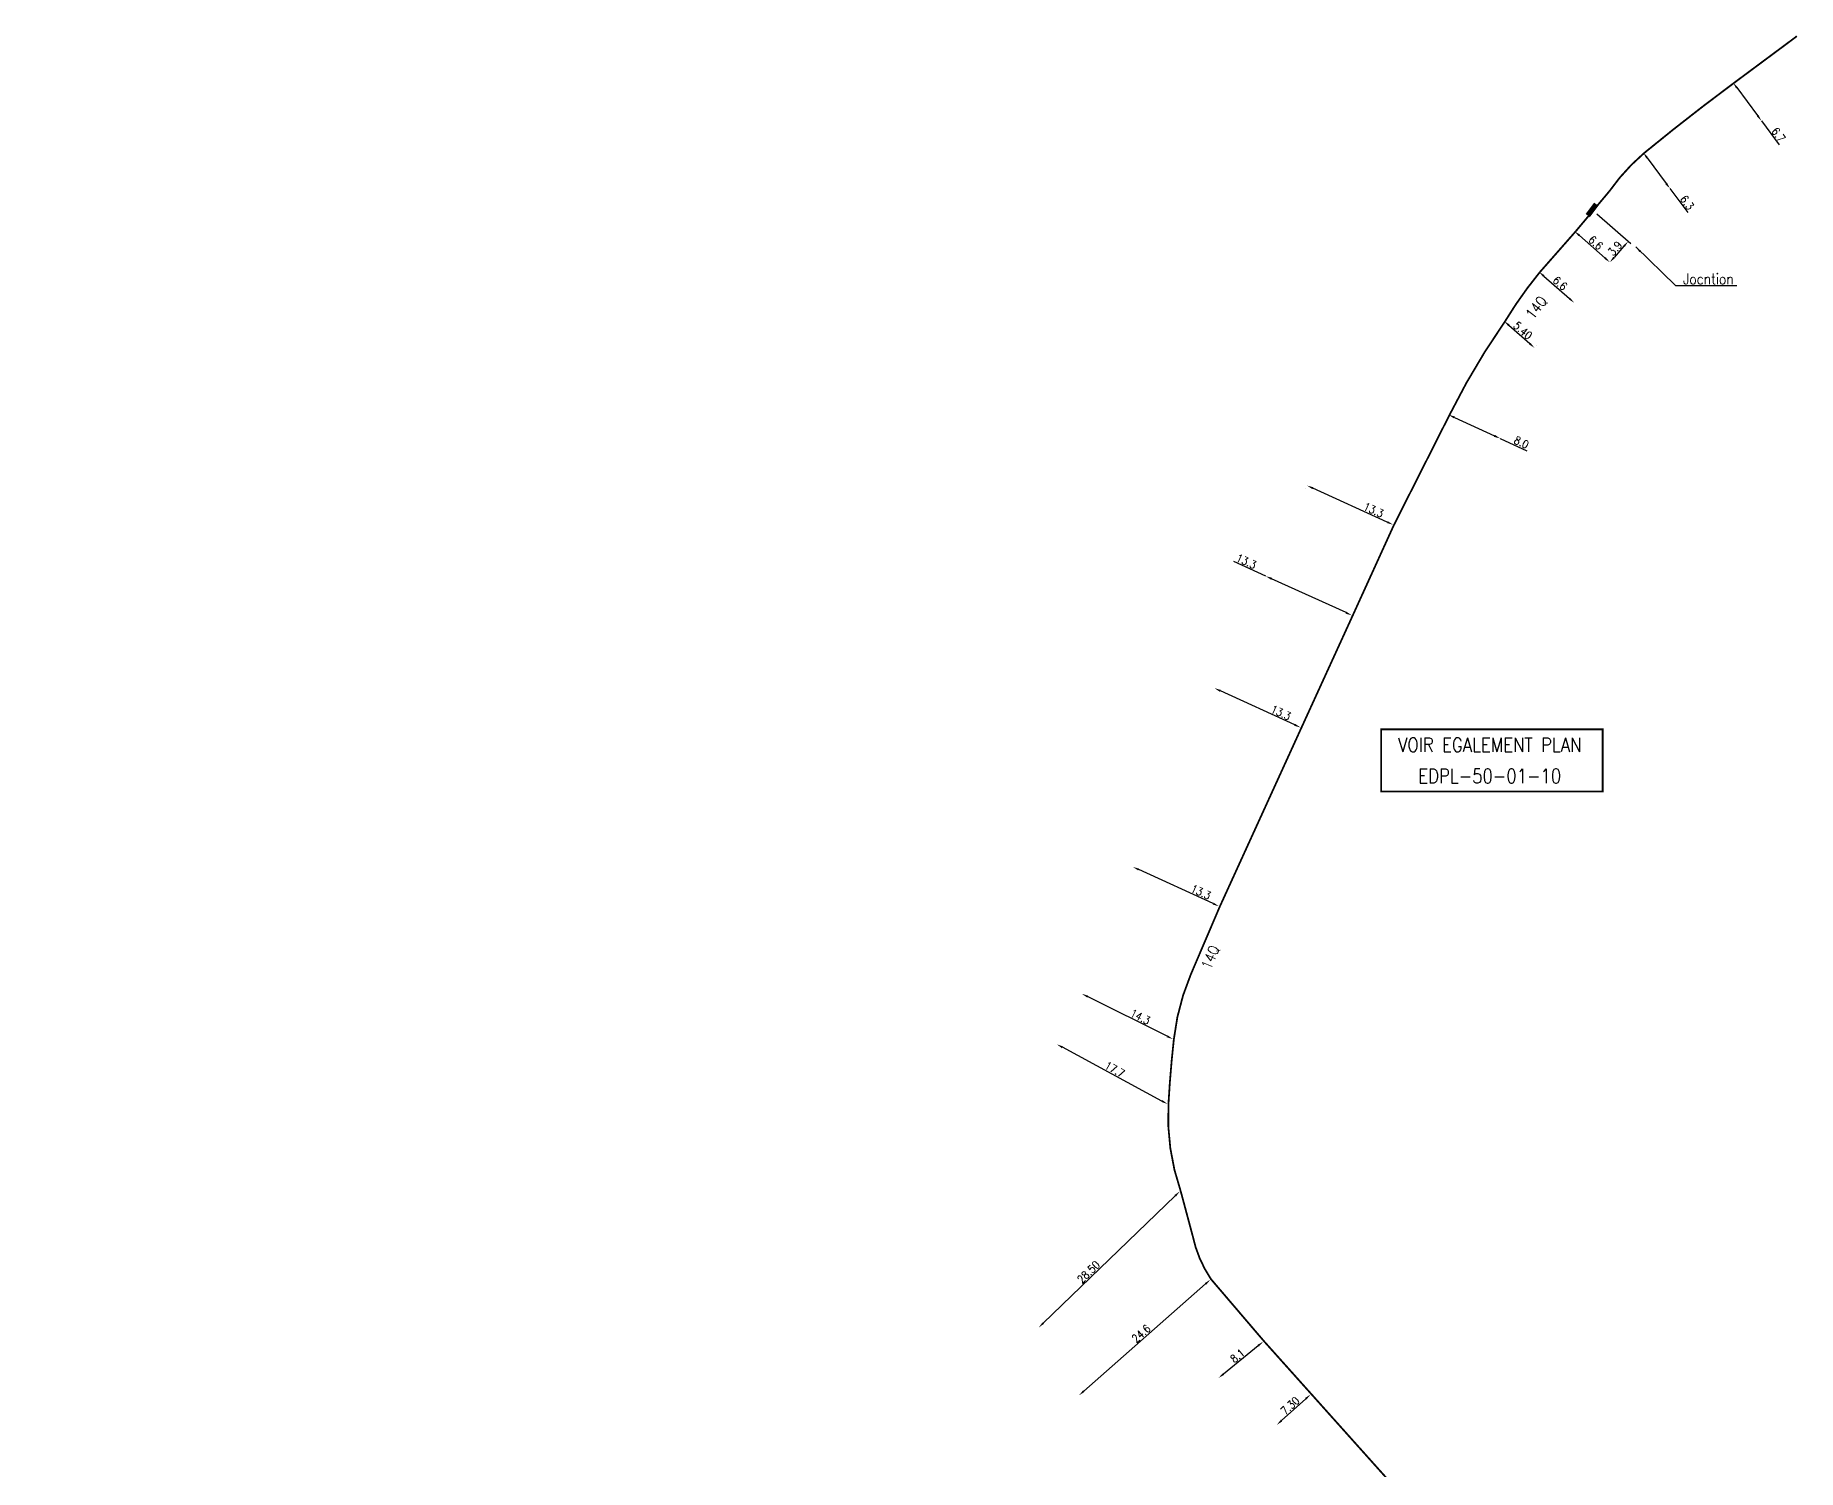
# Model space of a CAD drawing. Header units: millimetres. Extents: x 266003 to 267005, y 124000 to 124996.
# Drawn here: x 266752.3 to 267000.1, y 124484.8 to 124686.5 of the extents above; entities that cross this region are included whole.
import ezdxf
from ezdxf.enums import TextEntityAlignment as Align

# ---------------------------------------------------------------- set-up
doc = ezdxf.new("R2010")
doc.units = ezdxf.units.MM
doc.header["$PDMODE"] = 34
doc.linetypes.add('S_ST', pattern=[14, 8, -1.5, 0, -1.5, 0, -1.5, 0, -1.5])
doc.layers.get('0').update_dxf_attribs({"linetype": 'CONTINUOUS'})
doc.layers.get('DEFPOINTS').update_dxf_attribs({"linetype": 'CONTINUOUS'})
for name, color, linetype in [('S_100', 5, 'CONTINUOUS'), ('S_300', 7, 'CONTINUOUS'), ('S_900', 7, 'CONTINUOUS')]:
    doc.layers.add(name, color=color, linetype=linetype)
doc.styles.add('M_ROMANS', font='ROMANS.shx', dxfattribs={"width": 0.75})
doc.styles.get("Standard").update_dxf_attribs({"font": 'romans.shx', "width": 0.85})
doc.dimstyles.get("Standard").update_dxf_attribs({"dimtxt": 1.5, "dimasz": 1.2, "dimexe": 0.625, "dimexo": 0.625, "dimgap": 0.25, "dimtad": 1, "dimdec": 1, "dimzin": 0, "dimdsep": 46, "dimtxsty": 'Standard', "dimcen": -0.5, "dimadec": 0, "dimazin": 0, "dimtfac": 1, "dimtdec": 1, "dimtmove": 0, "dimatfit": 3, "dimfxl": 0, "dimtolj": 1, "dimtzin": 0, "dimarcsym": 0})

# ---------------------------------------------------------------- blocks, each defined once
blk = doc.blocks.new('*D48')
at = {"layer": 'DEFPOINTS', "color": 0, "linetype": 'Continuous'}
for p in [(266931.61, 124495.38), (266926.87, 124491.11), (266926.87, 124491.11)]:
    blk.add_point(p, dxfattribs=at)
at = {"layer": 'S_100', "color": 0, "linetype": 'Continuous', "lineweight": -2}
blk.add_line((266930.94, 124494.78), (266927.54, 124491.71), dxfattribs=at)
at = {"layer": 'S_100', "color": 0, "linetype": 'Continuous'}
for points in [[(266930.84, 124494.89), (266931.04, 124494.67), (266931.61, 124495.38)], [(266927.44, 124491.83), (266927.64, 124491.6), (266926.87, 124491.11)]]:
    blk.add_solid(points, dxfattribs=at)
at = {"layer": 'S_100', "color": 0, "linetype": 'Continuous', "insert": (266928.74, 124493.8), "char_height": 1.125, "attachment_point": 5, "rotation": 42.0499}
blk.add_mtext('\\A1;7.30', dxfattribs=at)
blk = doc.blocks.new('*D49')
at = {"layer": 'DEFPOINTS', "color": 0, "linetype": 'Continuous'}
for p in [(266924.96, 124502.81), (266918.68, 124497.7), (266918.68, 124497.7)]:
    blk.add_point(p, dxfattribs=at)
at = {"layer": 'S_100', "color": 0, "linetype": 'Continuous', "lineweight": -2}
blk.add_line((266924.26, 124502.24), (266919.37, 124498.26), dxfattribs=at)
at = {"layer": 'S_100', "color": 0, "linetype": 'Continuous'}
for points in [[(266924.16, 124502.36), (266924.35, 124502.13), (266924.96, 124502.81)], [(266919.28, 124498.38), (266919.47, 124498.15), (266918.68, 124497.7)]]:
    blk.add_solid(points, dxfattribs=at)
at = {"layer": 'S_100', "color": 0, "linetype": 'Continuous', "insert": (266921.34, 124500.83), "char_height": 1.125, "attachment_point": 5, "rotation": 39.1676}
blk.add_mtext('\\A1;8.1', dxfattribs=at)
blk = doc.blocks.new('*D50')
at = {"layer": 'DEFPOINTS', "color": 0, "linetype": 'Continuous'}
for p in [(266917.52, 124511.52), (266899.06, 124495.26), (266899.06, 124495.26)]:
    blk.add_point(p, dxfattribs=at)
at = {"layer": 'S_100', "color": 0, "linetype": 'Continuous', "lineweight": -2}
blk.add_line((266916.84, 124510.92), (266899.73, 124495.85), dxfattribs=at)
at = {"layer": 'S_100', "color": 0, "linetype": 'Continuous'}
for points in [[(266916.74, 124511.04), (266916.94, 124510.81), (266917.52, 124511.52)], [(266899.63, 124495.97), (266899.83, 124495.74), (266899.06, 124495.26)]]:
    blk.add_solid(points, dxfattribs=at)
at = {"layer": 'S_100', "color": 0, "linetype": 'Continuous', "insert": (266907.79, 124503.95), "char_height": 1.125, "attachment_point": 5, "rotation": 41.3681}
blk.add_mtext('\\A1;24.6', dxfattribs=at)
blk = doc.blocks.new('*D51')
at = {"layer": 'DEFPOINTS', "color": 0, "linetype": 'Continuous'}
for p in [(266913.23, 124523.94), (266893.38, 124504.79), (266893.38, 124504.79)]:
    blk.add_point(p, dxfattribs=at)
at = {"layer": 'S_100', "color": 0, "linetype": 'Continuous', "lineweight": -2}
blk.add_line((266912.58, 124523.32), (266894.03, 124505.42), dxfattribs=at)
at = {"layer": 'S_100', "color": 0, "linetype": 'Continuous'}
for points in [[(266912.48, 124523.42), (266912.69, 124523.21), (266913.23, 124523.94)], [(266893.93, 124505.52), (266894.13, 124505.31), (266893.38, 124504.79)]]:
    blk.add_solid(points, dxfattribs=at)
at = {"layer": 'S_100', "color": 0, "linetype": 'Continuous', "insert": (266900.4, 124512.6), "char_height": 1.125, "attachment_point": 5, "rotation": 43.9707}
blk.add_mtext('\\A1;28.50', dxfattribs=at)
blk = doc.blocks.new('*D52')
at = {"layer": 'DEFPOINTS', "color": 0, "linetype": 'Continuous'}
for p in [(266895.93, 124544.62), (266895.93, 124544.62), (266911.51, 124536.21)]:
    blk.add_point(p, dxfattribs=at)
at = {"layer": 'S_100', "color": 0, "linetype": 'Continuous', "lineweight": -2}
blk.add_line((266910.71, 124536.64), (266896.72, 124544.19), dxfattribs=at)
at = {"layer": 'S_100', "color": 0, "linetype": 'Continuous'}
for points in [[(266896.79, 124544.32), (266896.65, 124544.06), (266895.93, 124544.62)], [(266910.79, 124536.77), (266910.64, 124536.51), (266911.51, 124536.21)]]:
    blk.add_solid(points, dxfattribs=at)
at = {"layer": 'S_100', "color": 0, "linetype": 'Continuous', "insert": (266904.07, 124541.08), "char_height": 1.125, "attachment_point": 5, "rotation": 331.6637}
blk.add_mtext('\\A1;17.7', dxfattribs=at)
blk = doc.blocks.new('*D53')
at = {"layer": 'DEFPOINTS', "color": 0, "linetype": 'Continuous'}
for p in [(266899.46, 124551.72), (266899.46, 124551.72), (266912.26, 124545.34)]:
    blk.add_point(p, dxfattribs=at)
at = {"layer": 'S_100', "color": 0, "linetype": 'Continuous', "lineweight": -2}
blk.add_line((266911.46, 124545.75), (266900.27, 124551.32), dxfattribs=at)
at = {"layer": 'S_100', "color": 0, "linetype": 'Continuous'}
for points in [[(266900.33, 124551.45), (266900.2, 124551.18), (266899.46, 124551.72)], [(266911.52, 124545.88), (266911.39, 124545.61), (266912.26, 124545.34)]]:
    blk.add_solid(points, dxfattribs=at)
at = {"layer": 'S_100', "color": 0, "linetype": 'Continuous', "insert": (266907.67, 124548.47), "char_height": 1.125, "attachment_point": 5, "rotation": 333.5374}
blk.add_mtext('\\A1;14.3', dxfattribs=at)
blk = doc.blocks.new('*D54')
at = {"layer": 'DEFPOINTS', "color": 0, "linetype": 'Continuous'}
for p in [(266906.64, 124569.55), (266906.64, 124569.55), (266918.73, 124564.02)]:
    blk.add_point(p, dxfattribs=at)
at = {"layer": 'S_100', "color": 0, "linetype": 'Continuous', "lineweight": -2}
blk.add_line((266917.92, 124564.4), (266907.45, 124569.17), dxfattribs=at)
at = {"layer": 'S_100', "color": 0, "linetype": 'Continuous'}
for points in [[(266907.52, 124569.31), (266907.39, 124569.04), (266906.64, 124569.55)], [(266917.98, 124564.53), (266917.85, 124564.26), (266918.73, 124564.02)]]:
    blk.add_solid(points, dxfattribs=at)
at = {"layer": 'S_100', "color": 0, "linetype": 'Continuous', "insert": (266916.19, 124566.01), "char_height": 1.125, "attachment_point": 5, "rotation": 335.465}
blk.add_mtext('\\A1;13.3', dxfattribs=at)
blk = doc.blocks.new('*D55')
at = {"layer": 'DEFPOINTS', "color": 0, "linetype": 'Continuous'}
for p in [(266918.11, 124594.68), (266918.11, 124594.68), (266930.21, 124589.15)]:
    blk.add_point(p, dxfattribs=at)
at = {"layer": 'S_100', "color": 0, "linetype": 'Continuous', "lineweight": -2}
blk.add_line((266929.39, 124589.53), (266918.93, 124594.3), dxfattribs=at)
at = {"layer": 'S_100', "color": 0, "linetype": 'Continuous'}
for points in [[(266918.99, 124594.44), (266918.86, 124594.17), (266918.11, 124594.68)], [(266929.45, 124589.66), (266929.33, 124589.39), (266930.21, 124589.15)]]:
    blk.add_solid(points, dxfattribs=at)
at = {"layer": 'S_100', "color": 0, "linetype": 'Continuous', "insert": (266927.44, 124591.24), "char_height": 1.125, "attachment_point": 5, "rotation": 335.4593}
blk.add_mtext('\\A1;13.3', dxfattribs=at)
blk = doc.blocks.new('*D56')
at = {"layer": 'DEFPOINTS', "color": 0, "linetype": 'Continuous'}
for p in [(266925.32, 124610.43), (266925.32, 124610.43), (266937.42, 124604.92)]:
    blk.add_point(p, dxfattribs=at)
at = {"layer": 'S_100', "color": 0, "linetype": 'Continuous', "lineweight": -2}
for p, q in [((266925.32, 124610.43), (266920.83, 124612.48)), ((266936.6, 124605.3), (266926.14, 124610.06))]:
    blk.add_line(p, q, dxfattribs=at)
at = {"layer": 'S_100', "color": 0, "linetype": 'Continuous'}
for points in [[(266926.2, 124610.2), (266926.07, 124609.93), (266925.32, 124610.43)], [(266936.66, 124605.43), (266936.54, 124605.16), (266937.42, 124604.92)]]:
    blk.add_solid(points, dxfattribs=at)
at = {"layer": 'S_100', "color": 0, "linetype": 'Continuous', "insert": (266922.58, 124612.51), "char_height": 1.125, "attachment_point": 5, "rotation": 335.5134}
blk.add_mtext('\\A1;13.3', dxfattribs=at)
blk = doc.blocks.new('*D57')
at = {"layer": 'DEFPOINTS', "color": 0, "linetype": 'Continuous'}
for p in [(266931.12, 124623.17), (266931.12, 124623.17), (266943.22, 124617.66)]:
    blk.add_point(p, dxfattribs=at)
at = {"layer": 'S_100', "color": 0, "linetype": 'Continuous', "lineweight": -2}
for p, q in [((266930.92, 124622.74), (266930.92, 124622.74)), ((266942.4, 124618.03), (266931.94, 124622.8)), ((266943.03, 124617.23), (266943.03, 124617.23))]:
    blk.add_line(p, q, dxfattribs=at)
at = {"layer": 'S_100', "color": 0, "linetype": 'Continuous'}
for points in [[(266932, 124622.93), (266931.87, 124622.66), (266931.12, 124623.17)], [(266942.46, 124618.17), (266942.34, 124617.9), (266943.22, 124617.66)]]:
    blk.add_solid(points, dxfattribs=at)
at = {"layer": 'S_100', "color": 0, "linetype": 'Continuous', "insert": (266940.48, 124619.73), "char_height": 1.125, "attachment_point": 5, "rotation": 335.521}
blk.add_mtext('\\A1;13.3', dxfattribs=at)
blk = doc.blocks.new('*D58')
at = {"layer": 'DEFPOINTS', "color": 0, "linetype": 'Continuous'}
for p in [(266951.02, 124633.12), (266958.29, 124629.78), (266958.29, 124629.78)]:
    blk.add_point(p, dxfattribs=at)
at = {"layer": 'S_100', "color": 0, "linetype": 'Continuous', "lineweight": -2}
for p, q in [((266951.84, 124632.75), (266957.48, 124630.16)), ((266958.29, 124629.78), (266962.04, 124628.06))]:
    blk.add_line(p, q, dxfattribs=at)
at = {"layer": 'S_100', "color": 0, "linetype": 'Continuous'}
for points in [[(266951.91, 124632.88), (266951.78, 124632.61), (266951.02, 124633.12)], [(266957.54, 124630.3), (266957.41, 124630.02), (266958.29, 124629.78)]]:
    blk.add_solid(points, dxfattribs=at)
at = {"layer": 'S_100', "color": 0, "linetype": 'Continuous', "insert": (266961.27, 124629.24), "char_height": 1.125, "attachment_point": 5, "rotation": 335.3318}
blk.add_mtext('\\A1;8.0', dxfattribs=at)
blk = doc.blocks.new('*D59')
at = {"layer": 'DEFPOINTS', "color": 0, "linetype": 'Continuous'}
for p in [(266958.84, 124646.29), (266963.11, 124642.53), (266963.11, 124642.53)]:
    blk.add_point(p, dxfattribs=at)
at = {"layer": 'S_100', "color": 0, "linetype": 'Continuous', "lineweight": -2}
for p, q in [((266959.15, 124646.64), (266959.15, 124646.64)), ((266959.51, 124645.7), (266962.44, 124643.12)), ((266963.42, 124642.88), (266963.42, 124642.88))]:
    blk.add_line(p, q, dxfattribs=at)
at = {"layer": 'S_100', "color": 0, "linetype": 'Continuous'}
for points in [[(266959.61, 124645.81), (266959.41, 124645.58), (266958.84, 124646.29)], [(266962.54, 124643.23), (266962.34, 124643.01), (266963.11, 124642.53)]]:
    blk.add_solid(points, dxfattribs=at)
at = {"layer": 'S_100', "color": 0, "linetype": 'Continuous', "insert": (266961.47, 124644.97), "char_height": 1.125, "attachment_point": 5, "rotation": 318.664}
blk.add_mtext('\\A1;5.40', dxfattribs=at)
blk = doc.blocks.new('*D60')
at = {"layer": 'DEFPOINTS', "color": 0, "linetype": 'Continuous'}
for p in [(266963.74, 124653.22), (266968.69, 124648.87), (266968.69, 124648.87)]:
    blk.add_point(p, dxfattribs=at)
at = {"layer": 'S_100', "color": 0, "linetype": 'Continuous', "lineweight": -2}
blk.add_line((266964.41, 124652.63), (266968.02, 124649.46), dxfattribs=at)
at = {"layer": 'S_100', "color": 0, "linetype": 'Continuous'}
for points in [[(266964.51, 124652.74), (266964.31, 124652.52), (266963.74, 124653.22)], [(266968.11, 124649.57), (266967.92, 124649.35), (266968.69, 124648.87)]]:
    blk.add_solid(points, dxfattribs=at)
at = {"layer": 'S_100', "color": 0, "linetype": 'Continuous', "insert": (266966.71, 124651.61), "char_height": 1.125, "attachment_point": 5, "rotation": 318.6653}
blk.add_mtext('\\A1;6.6', dxfattribs=at)
blk = doc.blocks.new('*D61')
at = {"layer": 'DEFPOINTS', "color": 0, "linetype": 'Continuous'}
for p in [(266968.74, 124658.92), (266973.7, 124654.56), (266973.7, 124654.56)]:
    blk.add_point(p, dxfattribs=at)
at = {"layer": 'S_100', "color": 0, "linetype": 'Continuous', "lineweight": -2}
blk.add_line((266969.42, 124658.32), (266973.02, 124655.15), dxfattribs=at)
at = {"layer": 'S_100', "color": 0, "linetype": 'Continuous'}
for points in [[(266969.52, 124658.44), (266969.32, 124658.21), (266968.74, 124658.92)], [(266973.12, 124655.27), (266972.93, 124655.04), (266973.7, 124654.56)]]:
    blk.add_solid(points, dxfattribs=at)
at = {"layer": 'S_100', "color": 0, "linetype": 'Continuous', "insert": (266971.72, 124657.3), "char_height": 1.125, "attachment_point": 5, "rotation": 318.6653}
blk.add_mtext('\\A1;6.6', dxfattribs=at)
blk = doc.blocks.new('*D62')
at = {"layer": 'DEFPOINTS', "color": 0, "linetype": 'Continuous'}
for p in [(266978.4, 124669.97), (266982.16, 124664.92), (266982.16, 124664.92)]:
    blk.add_point(p, dxfattribs=at)
at = {"layer": 'S_100', "color": 0, "linetype": 'Continuous', "lineweight": -2}
for p, q in [((266978.94, 124669.25), (266981.62, 124665.64)), ((266982.16, 124664.92), (266984.65, 124661.56))]:
    blk.add_line(p, q, dxfattribs=at)
at = {"layer": 'S_100', "color": 0, "linetype": 'Continuous'}
for points in [[(266979.06, 124669.34), (266978.82, 124669.16), (266978.4, 124669.97)], [(266981.74, 124665.73), (266981.5, 124665.55), (266982.16, 124664.92)]]:
    blk.add_solid(points, dxfattribs=at)
at = {"layer": 'S_100', "color": 0, "linetype": 'Continuous', "insert": (266984.56, 124662.94), "char_height": 1.125, "attachment_point": 5, "rotation": 306.5834}
blk.add_mtext('\\A1;6.3', dxfattribs=at)
blk = doc.blocks.new('*D63')
at = {"layer": 'DEFPOINTS', "color": 0, "linetype": 'Continuous'}
for p in [(266991.02, 124679.83), (266995.01, 124674.45), (266995.01, 124674.45)]:
    blk.add_point(p, dxfattribs=at)
at = {"layer": 'S_100', "color": 0, "linetype": 'Continuous', "lineweight": -2}
for p, q in [((266991.56, 124679.11), (266994.48, 124675.18)), ((266995.01, 124674.45), (266997.51, 124671.09))]:
    blk.add_line(p, q, dxfattribs=at)
at = {"layer": 'S_100', "color": 0, "linetype": 'Continuous'}
for points in [[(266991.68, 124679.2), (266991.44, 124679.02), (266991.02, 124679.83)], [(266994.6, 124675.27), (266994.36, 124675.09), (266995.01, 124674.45)]]:
    blk.add_solid(points, dxfattribs=at)
at = {"layer": 'S_100', "color": 0, "linetype": 'Continuous', "insert": (266997.41, 124672.48), "char_height": 1.125, "attachment_point": 5, "rotation": 306.5754}
blk.add_mtext('\\A1;6.7', dxfattribs=at)
blk = doc.blocks.new('S_300_01')
at = {"color": 0, "linetype": 'Continuous'}
blk.add_solid([(-1, 0.75), (-1, 0), (1, 0.75), (1, 0)], dxfattribs=at)
at = {"color": 0, "linetype": 'Continuous', "style": 'M_ROMANS', "width": 0.75, "flags": 3}
for tag, p in [('DEF_LEG', (-0.05, -4.63)), ('DEF_COUP', (-0.05, -7.13)), ('DEF_TYPE', (-0.05, -9.63))]:
    blk.add_attdef(tag, text='', height=1.2, dxfattribs=at).set_placement(p, align=Align.MIDDLE)
blk = doc.blocks.new('*D68')
at = {"layer": 'DEFPOINTS', "color": 0, "linetype": 'Continuous'}
for p in [(266971.49, 124661.7), (266973.7, 124654.56), (266973.7, 124654.56)]:
    blk.add_point(p, dxfattribs=at)
at = {"layer": 'S_100', "color": 0, "linetype": 'Continuous', "lineweight": -2}
for p, q in [((266971.85, 124661.39), (266976.63, 124657.18)), ((266975.68, 124656.82), (266974.29, 124655.24))]:
    blk.add_line(p, q, dxfattribs=at)
at = {"layer": 'S_100', "color": 0, "linetype": 'Continuous'}
for points in [[(266975.57, 124656.91), (266975.8, 124656.72), (266976.28, 124657.49)], [(266974.18, 124655.33), (266974.41, 124655.14), (266973.7, 124654.56)]]:
    blk.add_solid(points, dxfattribs=at)
at = {"layer": 'S_100', "color": 0, "linetype": 'Continuous', "insert": (266974.43, 124656.52), "char_height": 1.125, "attachment_point": 5, "rotation": 48.6653}
blk.add_mtext('\\A1;3.9', dxfattribs=at)

msp = doc.modelspace()

# ---------------------------------------------------------------- linework, layer by layer
at = {"layer": 'S_100', "linetype": 'S_ST', "const_width": 0.25, "flags": 128}
msp.add_lwpolyline([(267000, 124686.35), (266999.54, 124686), (266991.1, 124679.73, 0.012546), (266978.48, 124669.88, 0.063186), (266973.62, 124664.53), (266968.84, 124658.84), (266963.83, 124653.14, 0.036032), (266958.94, 124646.22, 0.037505), (266951.14, 124633.07), (266943.33, 124617.61), (266937.53, 124604.87), (266930.32, 124589.1), (266918.85, 124563.97), (266914.78, 124554.45, 0.073496), (266912.39, 124545.33, 0.013726), (266911.63, 124536.21, 0.097797), (266913.35, 124523.98), (266915.03, 124517.71, 0.096729), (266917.61, 124511.6), (266925.05, 124502.89), (266946.83, 124478.57), (266951.88, 124473.1, -0.048188), (266954.43, 124469.26, -0.121425), (266960.11, 124446.75, -0.046093), (266959.31, 124437.63, -0.034267), (266957.44, 124430.2), (266955.32, 124423.7), (266953.19, 124417.05), (266944.1, 124391.12), (266937.2, 124372.34), (266933.02, 124361.23, 0.020717), (266930.21, 124353.57), (266924.48, 124334.38), (266923.55, 124331.47, 0.060049), (266921.41, 124320.97, -0.080208), (266919.59, 124314.79), (266914.54, 124304.29, -0.033297), (266908.03, 124293.25, 0.065235), (266907.36, 124292.17, -0.044548), (266906.6, 124290.8), (266893.87, 124272.23), (266884.14, 124258.03), (266877.99, 124249.28), (266867, 124233.32), (266855.51, 124216.96), (266852.86, 124213.07, -0.076949), (266852.2, 124212.28, 0.065938), (266851.53, 124211.46), (266841.75, 124197.04), (266830.29, 124180.65), (266816.47, 124160.44), (266815.1, 124158.59), (266808.92, 124150.51), (266805.4, 124146.03, -0.012696), (266792.33, 124132.18, -0.016056), (266777.95, 124118.46, -0.051786), (266761.83, 124106.79, -0.010437), (266744.46, 124097.25), (266727.12, 124089.55, 0.128024), (266726.29, 124088.93, -0.092005), (266725.46, 124088.29, 0.02124), (266708.58, 124079.24, 0.121051), (266694.52, 124064.69, 0.060898), (266689.61, 124055.7, 0.019758), (266686.4, 124046.27), (266682.59, 124036.61, -0.17734), (266681.17, 124035.01), (266669.46, 124028.32, -0.031901), (266665.24, 124026.25), (266653.88, 124021.65, 0.051593), (266635.98, 124012.01), (266620.6, 124001.63, 0.010577), (266618.27, 124000)], format="xyb", dxfattribs=at)
at = {"layer": 'S_900', "const_width": 0.25}
msp.add_lwpolyline([(266941.54, 124588.89), (266972.69, 124588.89), (266972.69, 124580.15), (266941.54, 124580.15)], close=True, dxfattribs=at)

# ---------------------------------------------------------------- block references
at = {"layer": 'S_300', "rotation": 52.94710896009431}
msp.add_blockref('S_300_01', (266971.49, 124661.7), dxfattribs=at)

# ---------------------------------------------------------------- texts
at = {"layer": 'S_100', "linetype": 'Continuous', "width": 0.85}
for rotation, p in [(52.103, (266962.91, 124646.42)), (66.8762, (266917.54, 124554.99))]:
    msp.add_text('14Q', height=1.5, rotation=rotation, dxfattribs=at).set_placement(p)
at = {"layer": 'S_300', "linetype": 'Continuous', "insert": (266984.01, 124651.47), "char_height": 1.5, "attachment_point": 7}
msp.add_mtext('Jocntion', dxfattribs=at)
at = {"layer": 'S_900', "width": 0.85}
for s, p in [('VOIR EGALEMENT PLAN', (266956.81, 124585.71)), ('EDPL-50-01-10', (266956.81, 124581.34))]:
    msp.add_text(s, height=2, dxfattribs=at).set_placement(p, align=Align.CENTER)

# ---------------------------------------------------------------- dimensions: what is measured, and where the dimension line sits
at = {"layer": 'S_100', "linetype": 'Continuous'}
for base, p1, p2, angle, picture, middle, dimtype in [((266995.01, 124674.45), (266991.02, 124679.83), (266995.01, 124674.45), 306.5754, '*D63', (266996.81, 124672.03), 161), ((266982.16, 124664.92), (266978.4, 124669.97), (266982.16, 124664.92), 306.5834, '*D62', (266983.96, 124662.49), 161), ((266973.7, 124654.56), (266971.49, 124661.7), (266973.7, 124654.56), 48.6653, '*D68', (266974.99, 124656.03), 160), ((266958.29, 124629.78), (266951.02, 124633.12), (266958.29, 124629.78), 335.3318, '*D58', (266960.96, 124628.56), 161), ((266931.12, 124623.17), (266943.22, 124617.66), (266931.12, 124623.17), 155.521, '*D57', (266940.17, 124619.05), 161), ((266925.32, 124610.43), (266937.42, 124604.92), (266925.32, 124610.43), 155.5134, '*D56', (266922.27, 124611.82), 161), ((266918.11, 124594.68), (266930.21, 124589.15), (266918.11, 124594.68), 155.4593, '*D55', (266927.13, 124590.56), 161), ((266906.64, 124569.55), (266918.73, 124564.02), (266906.64, 124569.55), 155.465, '*D54', (266915.88, 124565.33), 161), ((266899.46, 124551.72), (266912.26, 124545.34), (266899.46, 124551.72), 153.5374, '*D53', (266907.34, 124547.8), 161)]:
    dim = msp.add_linear_dim(base=base, p1=p1, p2=p2, angle=angle, dimstyle='Standard', override={"dimscale": 0.75}, dxfattribs=at)
    dim.commit()
    dim.dimension.update_dxf_attribs({"geometry": picture, "text_midpoint": middle, "dimtype": dimtype})
for p1, p2, picture, middle in [((266968.74, 124658.92), (266973.7, 124654.56), '*D61', (266971.72, 124657.3)), ((266963.74, 124653.22), (266968.69, 124648.87), '*D60', (266966.71, 124651.61)), ((266911.51, 124536.21), (266895.93, 124544.62), '*D52', (266904.07, 124541.08)), ((266917.52, 124511.52), (266899.06, 124495.26), '*D50', (266907.79, 124503.95)), ((266924.96, 124502.81), (266918.68, 124497.7), '*D49', (266921.34, 124500.83))]:
    dim = msp.add_aligned_dim(p1=p1, p2=p2, distance=0, dimstyle='Standard', override={"dimscale": 0.75}, dxfattribs=at)
    dim.commit()
    dim.dimension.update_dxf_attribs({"geometry": picture, "text_midpoint": middle})
for p1, p2, text, picture, middle in [((266958.84, 124646.29), (266963.11, 124642.53), '5.40', '*D59', (266961.47, 124644.97)), ((266931.61, 124495.38), (266926.87, 124491.11), '7.30', '*D48', (266928.74, 124493.8))]:
    dim = msp.add_aligned_dim(p1=p1, p2=p2, distance=0, text=text, dimstyle='Standard', override={"dimscale": 0.75}, dxfattribs=at)
    dim.commit()
    dim.dimension.update_dxf_attribs({"geometry": picture, "text_midpoint": middle})
dim = msp.add_linear_dim(base=(266893.38, 124504.79), p1=(266913.23, 124523.94), p2=(266893.38, 124504.79), angle=223.9707, text='28.50', dimstyle='Standard', override={"dimscale": 0.75}, dxfattribs=at)
dim.commit()
dim.dimension.update_dxf_attribs({"geometry": '*D51', "text_midpoint": (266900.92, 124512.07), "dimtype": 161})

# ---------------------------------------------------------------- leaders
at = {"layer": 'S_300', "linetype": 'Continuous', "annotation_type": 0, "has_hookline": 1, "hookline_direction": 0, "text_width": 7.53}
msp.add_leader([(266977.34, 124656.71), (266982.92, 124651.29), (266983.82, 124651.29)], dimstyle='Standard', override={"dimscale": 0.75}, dxfattribs=at)

doc.saveas('drawing.dxf')
